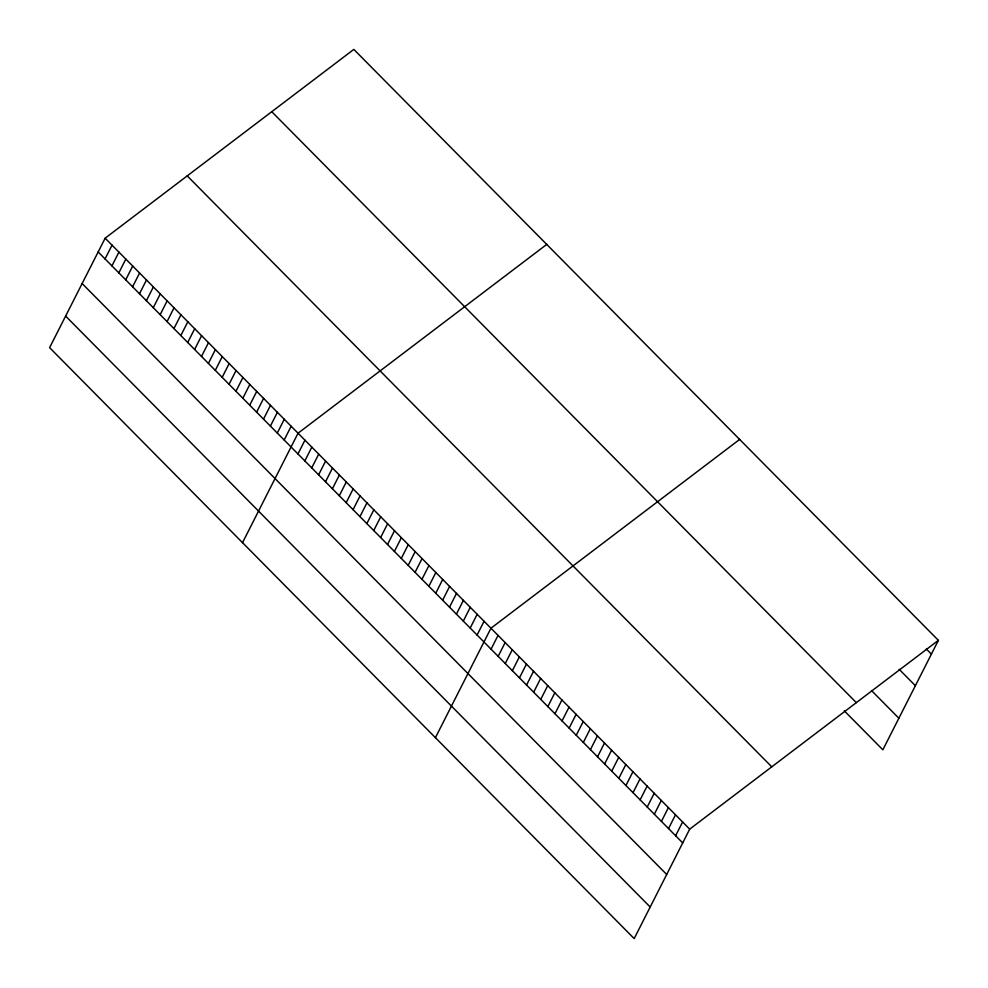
<?xml version="1.0" encoding="UTF-8"?>
<svg xmlns="http://www.w3.org/2000/svg" width="988" height="988" viewBox="0 0 988 988"><rect width="100%" height="100%" fill="white"/><g stroke="black" fill="none" stroke-linecap="round" stroke-linejoin="round"><path stroke-width="1.48" d="M105.148 238.194L49.61 347.653L634.173 938.6L689.698 829.142L938.39 640.348L353.828 49.4L105.148 238.194L689.698 829.142M105.049 258.93L112.039 245.16M111.94 265.896L118.931 252.125M118.832 272.861L125.822 259.091M125.723 279.826L132.701 266.056M132.602 286.792L139.592 273.021M139.493 293.757L146.483 279.987M146.385 300.723L153.375 286.952M153.276 307.688L160.266 293.905M160.167 314.641L167.157 300.871M167.058 321.606L174.036 307.836M173.95 328.572L180.928 314.802M180.829 335.537L187.819 321.767M187.72 342.503L194.71 328.732M194.611 349.468L201.601 335.698M201.503 356.433L208.493 342.663M208.394 363.399L215.384 349.629M215.285 370.364L222.263 356.594M222.177 377.33L229.154 363.559M229.055 384.295L236.046 370.525M235.947 391.26L242.937 377.49M242.838 398.226L249.828 384.456M249.729 405.191L256.719 391.421M256.621 412.157L263.598 398.386M263.512 419.122L270.49 405.352M270.391 426.087L277.381 412.317M277.282 433.053L284.272 419.27M284.173 440.006L291.164 426.236M242.517 542.671L298.055 433.201L546.735 244.407M297.956 453.937L304.946 440.166M304.847 460.902L311.825 447.132M311.739 467.867L318.716 454.097M318.618 474.833L325.608 461.063M325.509 481.798L332.499 468.028M332.4 488.764L339.39 474.993M339.292 495.729L346.282 481.959M346.183 502.694L353.161 488.924M353.074 509.66L360.052 495.89M359.953 516.625L366.943 502.855M366.844 523.591L373.834 509.82M373.736 530.556L380.726 516.786M380.627 537.521L387.617 523.751M387.518 544.487L394.508 530.717M394.41 551.452L401.387 537.682M401.301 558.418L408.279 544.635M408.18 565.371L415.17 551.6M415.071 572.336L422.061 558.566M421.962 579.301L428.953 565.531M428.854 586.267L435.844 572.497M435.745 593.232L442.723 579.462M442.636 600.198L449.614 586.427M449.515 607.163L456.505 593.393M456.407 614.128L463.397 600.358M463.298 621.094L470.288 607.324M470.189 628.059L477.179 614.289M477.081 635.025L484.071 621.254M435.424 737.678L490.95 628.22L739.642 439.425M491.061 649.165L498.051 635.395M498.162 656.341L505.152 642.571M505.263 663.516L512.253 649.746M512.364 670.691L519.342 656.921M519.453 677.867L526.443 664.097M526.555 685.042L533.545 671.272M533.656 692.218L540.646 678.447M540.757 699.393L547.735 685.623M547.846 706.568L554.836 692.798M554.947 713.744L561.937 699.973M562.049 720.919L569.039 707.149M569.15 728.094L576.128 714.324M576.239 735.27L583.229 721.499M583.34 742.445L590.33 728.675M590.441 749.62L597.431 735.85M597.542 756.796L604.52 743.025M604.631 763.971L611.621 750.201M611.733 771.159L618.723 757.376M618.834 778.334L625.824 764.551M625.935 785.509L632.913 771.739M633.024 792.685L640.014 778.915M640.125 799.86L647.115 786.09M647.226 807.035L654.217 793.265M654.328 814.211L661.305 800.441M661.417 821.386L668.407 807.616M668.518 828.562L675.508 814.791M675.619 835.737L682.609 821.967M938.39 640.348L882.852 749.806L844.32 710.854M926.324 648.993L931.4 654.118M899.154 669.296L915.382 685.697M871.49 690.55L898.87 718.227M271.762 111.706L856.324 702.653M187.214 175.889L771.764 766.836M98.158 251.965L682.72 842.912M82.14 283.544L666.702 874.491M65.64 316.074L650.19 907.021"/></g></svg>
